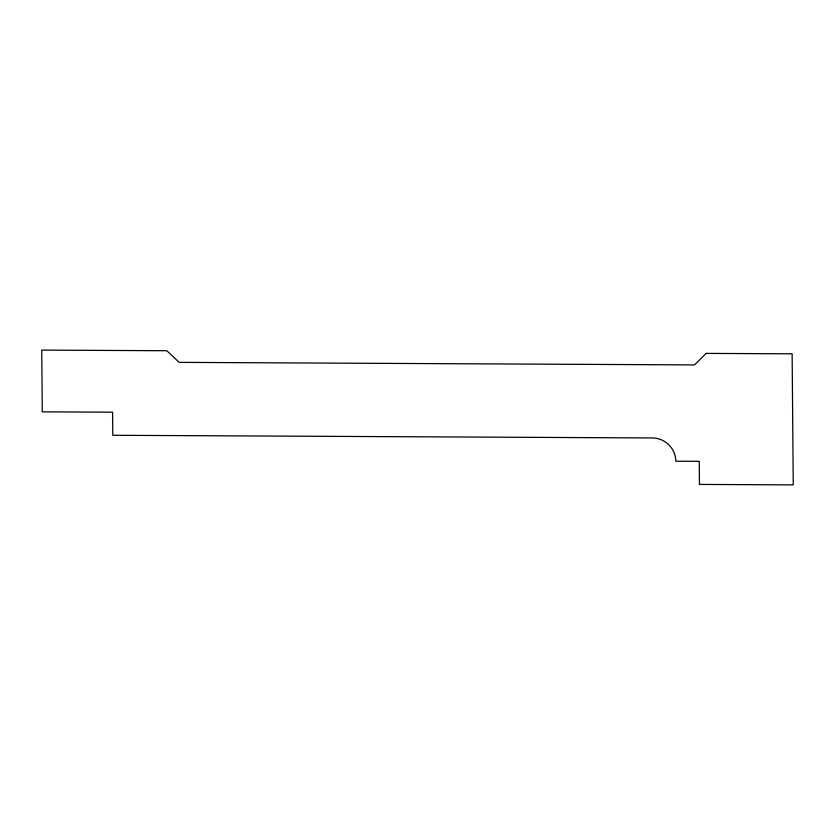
<?xml version="1.0" encoding="UTF-8"?>
<svg xmlns="http://www.w3.org/2000/svg" width="835" height="835" viewBox="0 0 835 835"><rect width="100%" height="100%" fill="white"/><g stroke="black" fill="none" stroke-linecap="round" stroke-linejoin="round"><path stroke-width="1.25" d="M706.149 353.393L694.532 364.905L179.191 362.369L166.812 350.731L41.75 350.115L42.272 411.853L112.589 412.198L112.788 435.286L652.218 437.947A23.453 23.025 23.1 0 1 675.807 461.212L699.26 461.327L699.448 484.415L793.25 484.885L792.133 353.81L706.149 353.393"/></g></svg>
